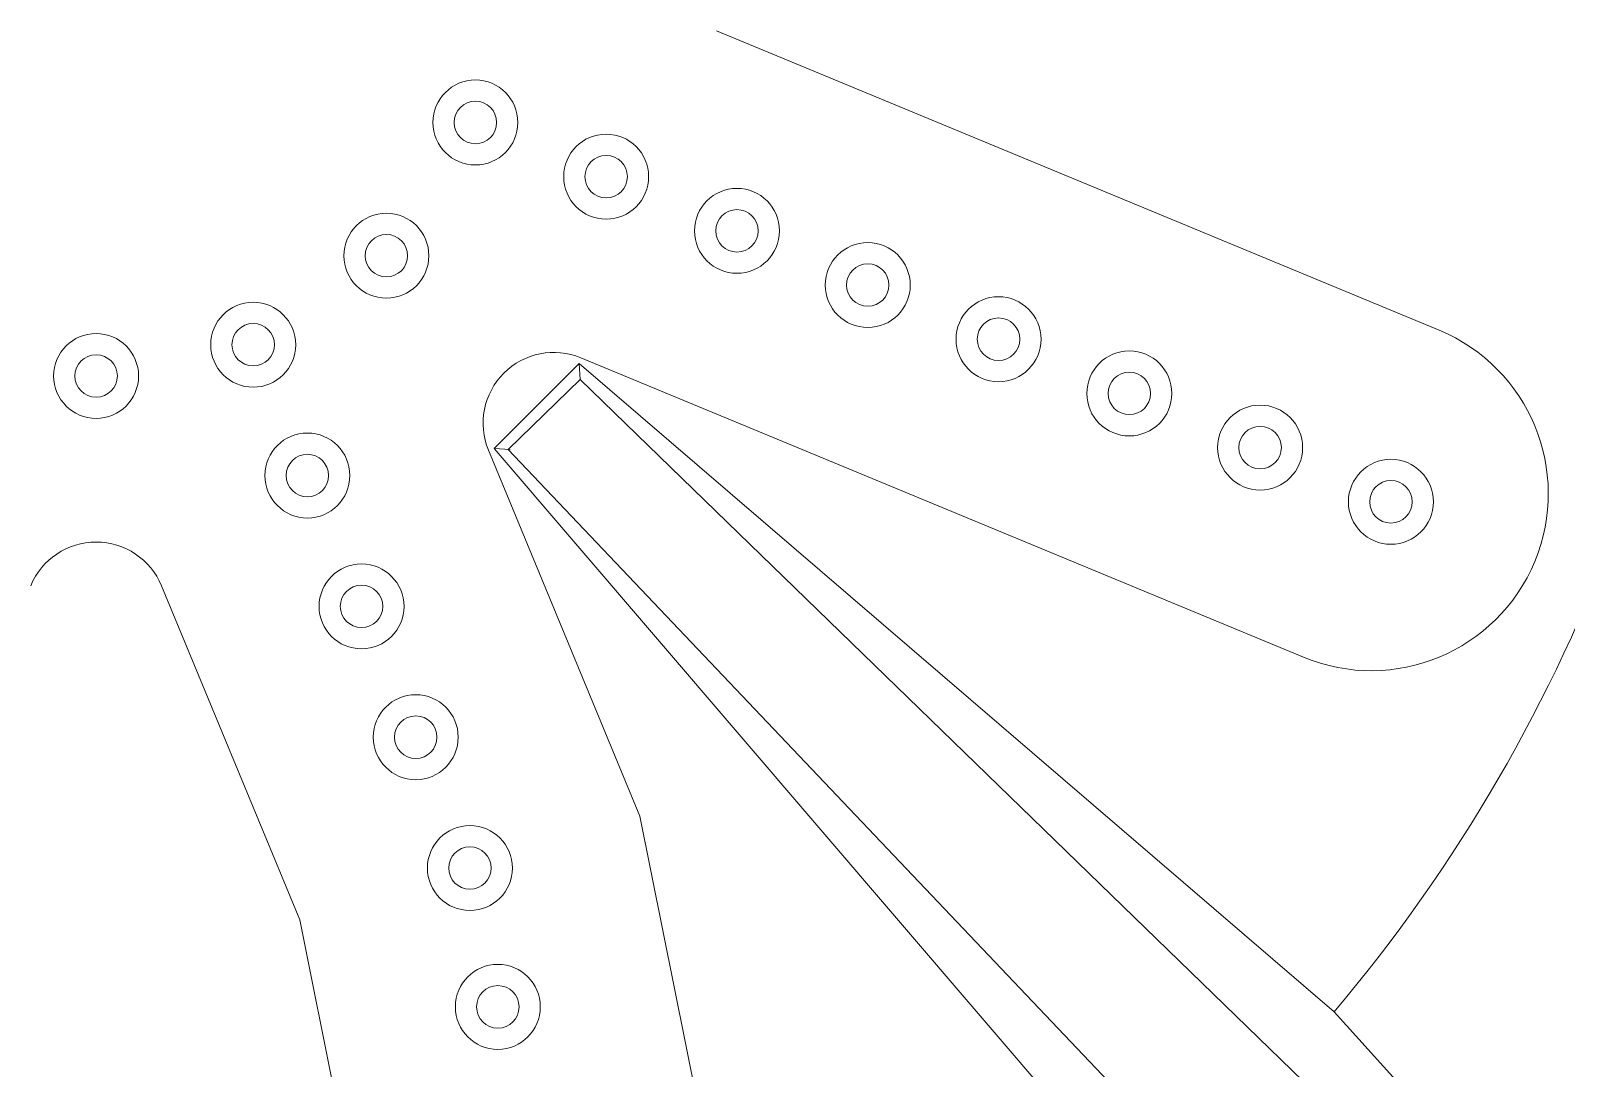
# Model space of a CAD drawing. Extents: x 306 to 2240, y 18 to 779.
# Drawn here: x 689.0286 to 689.1371, y 391.3269 to 391.4001 of the extents above; entities that cross this region are included whole.
import ezdxf

# ---------------------------------------------------------------- set-up
doc = ezdxf.new("R2010")
doc.units = 0
doc.header["$MEASUREMENT"] = 0
doc.layers.add('EQUIPAMIENTO SUPER', color=1, linetype='Continuous')

msp = doc.modelspace()

# ---------------------------------------------------------------- linework, layer by layer
at = {"layer": 'EQUIPAMIENTO SUPER', "color": 253, "lineweight": 0}
for p, q in [((689.0770614294656, 391.4001333065133, -6.438942029e-07), (689.1281069401834, 391.3789895636766, -6.438942029e-07)), ((689.0674432286384, 391.3755039618263, -6.438942029e-07), (689.0673714240531, 391.3766390742757, -6.438942029e-07)), ((689.0674943436591, 391.3770363182006, -6.438942029e-07), (689.1185398543735, 391.3558925753638, -6.438942029e-07)), ((689.0716643679175, 391.3446645641073, -6.438942029e-07), (689.0609615288325, 391.3705035033763, -6.438942029e-07)), ((689.0624934811699, 391.3705542143579, -6.438942029e-07), (689.0613587727589, 391.3706264229804, -6.438942029e-07)), ((689.047636231468, 391.3373454687577, -6.438942029e-07), (689.0378645405203, 391.3609364175672, -6.438942029e-07)), ((689.0716643679175, 391.3446645641073, -6.438942029e-07), (689.0776251042647, 391.3150546447259, -6.438942029e-07)), ((689.047636231468, 391.3373454687577, -6.438942029e-07), (689.0531167751745, 391.3101209032254, -6.438942029e-07))]:
    msp.add_line(p, q, dxfattribs=at)
at = {"layer": 'EQUIPAMIENTO SUPER', "color": 253, "lineweight": 0, "elevation": -6.438508219e-07}
for points in [[(689.0613587727589, 391.3706264229799), (689.0673714240531, 391.3766390742757), (689.1206984346848, 391.3308462344018), (689.1446549854213, 391.3043144517698), (689.1944949408376, 391.2557244453878), (689.1944949408376, 391.2060025021576), (689.1754949408372, 391.2060025021576), (689.1754949408372, 391.2478552195066), (689.1336145263836, 391.2932807734671), (689.107101612643, 391.3172571192528), (689.0613587727589, 391.3706264229799)], [(689.1919949408388, 391.2085025021576), (689.1919949408388, 391.2546519970942), (689.0674432286384, 391.3755039618258), (689.0623485954953, 391.3705634343432), (689.177994940836, 391.2488530072208), (689.177994940836, 391.2085025021576), (689.1919949408388, 391.2085025021576), (689.1919949408388, 391.2085025021576)]]:
    msp.add_lwpolyline(points, dxfattribs=at)
at = {"layer": 'EQUIPAMIENTO SUPER', "color": 253, "lineweight": 0}
for centre, radius in [((689.0600376493007, 391.3936548846372, -6.438942029e-07), 0.003), ((689.0600376493007, 391.3936548846372, -6.438942029e-07), 0.003), ((689.0600376493007, 391.3936548846372, -6.438942029e-07), 0.003), ((689.0600376493007, 391.3936548846372, -6.438942029e-07), 0.003), ((689.0600376493007, 391.3936548846372, -6.438942029e-07), 0.003), ((689.0600376493007, 391.3936548846372, -6.438942029e-07), 0.003), ((689.0600376493007, 391.3936548846372, -6.438942029e-07), 0.003), ((689.0600376493007, 391.3936548846372, -6.438942029e-07), 0.003), ((689.0600376493007, 391.3936548846372, -6.438942029e-07), 0.003), ((689.0600376493007, 391.3936548846372, -6.438942029e-07), 0.003), ((689.0600376493007, 391.3936548846372, -6.438942029e-07), 0.003), ((689.0600376493007, 391.3936548846372, -6.438942029e-07), 0.003), ((689.0600376493007, 391.3936548846372, -6.438942029e-07), 0.003), ((689.0600376493007, 391.3936548846372, -6.438942029e-07), 0.003), ((689.0600376493007, 391.3936548846372, -6.438942029e-07), 0.003), ((689.0600376493007, 391.3936548846372, -6.438942029e-07), 0.003), ((689.0600376493007, 391.3936548846372, -6.438942029e-07), 0.0015), ((689.0600376493007, 391.3936548846372, -6.438942029e-07), 0.0015), ((689.0600376493007, 391.3936548846372, -6.438942029e-07), 0.0015), ((689.0600376493007, 391.3936548846372, -6.438942029e-07), 0.0015), ((689.0600376493007, 391.3936548846372, -6.438942029e-07), 0.0015), ((689.0600376493007, 391.3936548846372, -6.438942029e-07), 0.0015), ((689.0600376493007, 391.3936548846372, -6.438942029e-07), 0.0015), ((689.0600376493007, 391.3936548846372, -6.438942029e-07), 0.0015), ((689.0600376493007, 391.3936548846372, -6.438942029e-07), 0.0015), ((689.0600376493007, 391.3936548846372, -6.438942029e-07), 0.0015), ((689.0600376493007, 391.3936548846372, -6.438942029e-07), 0.0015), ((689.0600376493007, 391.3936548846372, -6.438942029e-07), 0.0015), ((689.0600376493007, 391.3936548846372, -6.438942029e-07), 0.0015), ((689.0600376493007, 391.3936548846372, -6.438942029e-07), 0.0015), ((689.0600376493007, 391.3936548846372, -6.438942029e-07), 0.0015), ((689.0600376493007, 391.3936548846372, -6.438942029e-07), 0.0015), ((689.0692764446271, 391.389828050314, -6.438942029e-07), 0.003), ((689.0692764446271, 391.389828050314, -6.438942029e-07), 0.003), ((689.0692764446271, 391.389828050314, -6.438942029e-07), 0.003), ((689.0692764446271, 391.389828050314, -6.438942029e-07), 0.003), ((689.0692764446271, 391.389828050314, -6.438942029e-07), 0.003), ((689.0692764446271, 391.389828050314, -6.438942029e-07), 0.003), ((689.0692764446271, 391.389828050314, -6.438942029e-07), 0.003), ((689.0692764446271, 391.389828050314, -6.438942029e-07), 0.003), ((689.0692764446271, 391.389828050314, -6.438942029e-07), 0.003), ((689.0692764446271, 391.389828050314, -6.438942029e-07), 0.003), ((689.0692764446271, 391.389828050314, -6.438942029e-07), 0.003), ((689.0692764446271, 391.389828050314, -6.438942029e-07), 0.003), ((689.0692764446271, 391.389828050314, -6.438942029e-07), 0.003), ((689.0692764446271, 391.389828050314, -6.438942029e-07), 0.003), ((689.0692764446271, 391.389828050314, -6.438942029e-07), 0.003), ((689.0692764446271, 391.389828050314, -6.438942029e-07), 0.003), ((689.0692764446271, 391.389828050314, -6.438942029e-07), 0.0015), ((689.0692764446271, 391.389828050314, -6.438942029e-07), 0.0015), ((689.0692764446271, 391.389828050314, -6.438942029e-07), 0.0015), ((689.0692764446271, 391.389828050314, -6.438942029e-07), 0.0015), ((689.0692764446271, 391.389828050314, -6.438942029e-07), 0.0015), ((689.0692764446271, 391.389828050314, -6.438942029e-07), 0.0015), ((689.0692764446271, 391.389828050314, -6.438942029e-07), 0.0015), ((689.0692764446271, 391.389828050314, -6.438942029e-07), 0.0015), ((689.0692764446271, 391.389828050314, -6.438942029e-07), 0.0015), ((689.0692764446271, 391.389828050314, -6.438942029e-07), 0.0015), ((689.0692764446271, 391.389828050314, -6.438942029e-07), 0.0015), ((689.0692764446271, 391.389828050314, -6.438942029e-07), 0.0015), ((689.0692764446271, 391.389828050314, -6.438942029e-07), 0.0015), ((689.0692764446271, 391.389828050314, -6.438942029e-07), 0.0015), ((689.0692764446271, 391.389828050314, -6.438942029e-07), 0.0015), ((689.0692764446271, 391.389828050314, -6.438942029e-07), 0.0015), ((689.0785152399533, 391.3860012159902, -6.438942029e-07), 0.003), ((689.0785152399533, 391.3860012159902, -6.438942029e-07), 0.003), ((689.0785152399533, 391.3860012159902, -6.438942029e-07), 0.003), ((689.0785152399533, 391.3860012159902, -6.438942029e-07), 0.003), ((689.0785152399533, 391.3860012159902, -6.438942029e-07), 0.003), ((689.0785152399533, 391.3860012159902, -6.438942029e-07), 0.003), ((689.0785152399533, 391.3860012159902, -6.438942029e-07), 0.003), ((689.0785152399533, 391.3860012159902, -6.438942029e-07), 0.003), ((689.0785152399533, 391.3860012159902, -6.438942029e-07), 0.003), ((689.0785152399533, 391.3860012159902, -6.438942029e-07), 0.003), ((689.0785152399533, 391.3860012159902, -6.438942029e-07), 0.003), ((689.0785152399533, 391.3860012159902, -6.438942029e-07), 0.003), ((689.0785152399533, 391.3860012159902, -6.438942029e-07), 0.003), ((689.0785152399533, 391.3860012159902, -6.438942029e-07), 0.003), ((689.0785152399533, 391.3860012159902, -6.438942029e-07), 0.003), ((689.0785152399533, 391.3860012159902, -6.438942029e-07), 0.003), ((689.0537512395152, 391.3842466075216, -6.438942029e-07), 0.003), ((689.0537512395152, 391.3842466075216, -6.438942029e-07), 0.003), ((689.0537512395152, 391.3842466075216, -6.438942029e-07), 0.003), ((689.0537512395152, 391.3842466075216, -6.438942029e-07), 0.003), ((689.0537512395152, 391.3842466075216, -6.438942029e-07), 0.003), ((689.0537512395152, 391.3842466075216, -6.438942029e-07), 0.003), ((689.0537512395152, 391.3842466075216, -6.438942029e-07), 0.003), ((689.0537512395152, 391.3842466075216, -6.438942029e-07), 0.003), ((689.0537512395152, 391.3842466075216, -6.438942029e-07), 0.003), ((689.0537512395152, 391.3842466075216, -6.438942029e-07), 0.003), ((689.0537512395152, 391.3842466075216, -6.438942029e-07), 0.003), ((689.0537512395152, 391.3842466075216, -6.438942029e-07), 0.003), ((689.0537512395152, 391.3842466075216, -6.438942029e-07), 0.003), ((689.0537512395152, 391.3842466075216, -6.438942029e-07), 0.003), ((689.0537512395152, 391.3842466075216, -6.438942029e-07), 0.003), ((689.0537512395152, 391.3842466075216, -6.438942029e-07), 0.003), ((689.0785152399533, 391.3860012159902, -6.438942029e-07), 0.0015), ((689.0785152399533, 391.3860012159902, -6.438942029e-07), 0.0015), ((689.0785152399533, 391.3860012159902, -6.438942029e-07), 0.0015), ((689.0785152399533, 391.3860012159902, -6.438942029e-07), 0.0015), ((689.0785152399533, 391.3860012159902, -6.438942029e-07), 0.0015), ((689.0785152399533, 391.3860012159902, -6.438942029e-07), 0.0015), ((689.0785152399533, 391.3860012159902, -6.438942029e-07), 0.0015), ((689.0785152399533, 391.3860012159902, -6.438942029e-07), 0.0015), ((689.0785152399533, 391.3860012159902, -6.438942029e-07), 0.0015), ((689.0785152399533, 391.3860012159902, -6.438942029e-07), 0.0015), ((689.0785152399533, 391.3860012159902, -6.438942029e-07), 0.0015), ((689.0785152399533, 391.3860012159902, -6.438942029e-07), 0.0015), ((689.0785152399533, 391.3860012159902, -6.438942029e-07), 0.0015), ((689.0785152399533, 391.3860012159902, -6.438942029e-07), 0.0015), ((689.0785152399533, 391.3860012159902, -6.438942029e-07), 0.0015), ((689.0785152399533, 391.3860012159902, -6.438942029e-07), 0.0015), ((689.0537512395152, 391.3842466075216, -6.438942029e-07), 0.0015), ((689.0537512395152, 391.3842466075216, -6.438942029e-07), 0.0015), ((689.0537512395152, 391.3842466075216, -6.438942029e-07), 0.0015), ((689.0537512395152, 391.3842466075216, -6.438942029e-07), 0.0015), ((689.0537512395152, 391.3842466075216, -6.438942029e-07), 0.0015), ((689.0537512395152, 391.3842466075216, -6.438942029e-07), 0.0015), ((689.0537512395152, 391.3842466075216, -6.438942029e-07), 0.0015), ((689.0537512395152, 391.3842466075216, -6.438942029e-07), 0.0015), ((689.0537512395152, 391.3842466075216, -6.438942029e-07), 0.0015), ((689.0537512395152, 391.3842466075216, -6.438942029e-07), 0.0015), ((689.0537512395152, 391.3842466075216, -6.438942029e-07), 0.0015), ((689.0537512395152, 391.3842466075216, -6.438942029e-07), 0.0015), ((689.0537512395152, 391.3842466075216, -6.438942029e-07), 0.0015), ((689.0537512395152, 391.3842466075216, -6.438942029e-07), 0.0015), ((689.0537512395152, 391.3842466075216, -6.438942029e-07), 0.0015), ((689.0537512395152, 391.3842466075216, -6.438942029e-07), 0.0015), ((689.0877540352761, 391.3821743816665, -6.438942029e-07), 0.003), ((689.0877540352761, 391.3821743816665, -6.438942029e-07), 0.003), ((689.0877540352761, 391.3821743816665, -6.438942029e-07), 0.003), ((689.0877540352761, 391.3821743816665, -6.438942029e-07), 0.003), ((689.0877540352761, 391.3821743816665, -6.438942029e-07), 0.003), ((689.0877540352761, 391.3821743816665, -6.438942029e-07), 0.003), ((689.0877540352761, 391.3821743816665, -6.438942029e-07), 0.003), ((689.0877540352761, 391.3821743816665, -6.438942029e-07), 0.003), ((689.0877540352761, 391.3821743816665, -6.438942029e-07), 0.003), ((689.0877540352761, 391.3821743816665, -6.438942029e-07), 0.003), ((689.0877540352761, 391.3821743816665, -6.438942029e-07), 0.003), ((689.0877540352761, 391.3821743816665, -6.438942029e-07), 0.003), ((689.0877540352761, 391.3821743816665, -6.438942029e-07), 0.003), ((689.0877540352761, 391.3821743816665, -6.438942029e-07), 0.003), ((689.0877540352761, 391.3821743816665, -6.438942029e-07), 0.003), ((689.0877540352761, 391.3821743816665, -6.438942029e-07), 0.003), ((689.0877540352761, 391.3821743816665, -6.438942029e-07), 0.0015), ((689.0877540352761, 391.3821743816665, -6.438942029e-07), 0.0015), ((689.0877540352761, 391.3821743816665, -6.438942029e-07), 0.0015), ((689.0877540352761, 391.3821743816665, -6.438942029e-07), 0.0015), ((689.0877540352761, 391.3821743816665, -6.438942029e-07), 0.0015), ((689.0877540352761, 391.3821743816665, -6.438942029e-07), 0.0015), ((689.0877540352761, 391.3821743816665, -6.438942029e-07), 0.0015), ((689.0877540352761, 391.3821743816665, -6.438942029e-07), 0.0015), ((689.0877540352761, 391.3821743816665, -6.438942029e-07), 0.0015), ((689.0877540352761, 391.3821743816665, -6.438942029e-07), 0.0015), ((689.0877540352761, 391.3821743816665, -6.438942029e-07), 0.0015), ((689.0877540352761, 391.3821743816665, -6.438942029e-07), 0.0015), ((689.0877540352761, 391.3821743816665, -6.438942029e-07), 0.0015), ((689.0877540352761, 391.3821743816665, -6.438942029e-07), 0.0015), ((689.0877540352761, 391.3821743816665, -6.438942029e-07), 0.0015), ((689.0877540352761, 391.3821743816665, -6.438942029e-07), 0.0015), ((689.0443429623978, 391.3779601977329, -6.438942029e-07), 0.003), ((689.0443429623978, 391.3779601977329, -6.438942029e-07), 0.003), ((689.0443429623978, 391.3779601977329, -6.438942029e-07), 0.003), ((689.0443429623978, 391.3779601977329, -6.438942029e-07), 0.003), ((689.0443429623978, 391.3779601977329, -6.438942029e-07), 0.003), ((689.0443429623978, 391.3779601977329, -6.438942029e-07), 0.003), ((689.0443429623978, 391.3779601977329, -6.438942029e-07), 0.003), ((689.0443429623978, 391.3779601977329, -6.438942029e-07), 0.003), ((689.0443429623978, 391.3779601977329, -6.438942029e-07), 0.003), ((689.0443429623978, 391.3779601977329, -6.438942029e-07), 0.003), ((689.0443429623978, 391.3779601977329, -6.438942029e-07), 0.003), ((689.0443429623978, 391.3779601977329, -6.438942029e-07), 0.003), ((689.0443429623978, 391.3779601977329, -6.438942029e-07), 0.003), ((689.0443429623978, 391.3779601977329, -6.438942029e-07), 0.003), ((689.0443429623978, 391.3779601977329, -6.438942029e-07), 0.003), ((689.0443429623978, 391.3779601977329, -6.438942029e-07), 0.003), ((689.0969928306025, 391.3783475473426, -6.438942029e-07), 0.003), ((689.0969928306025, 391.3783475473426, -6.438942029e-07), 0.003), ((689.0969928306025, 391.3783475473426, -6.438942029e-07), 0.003), ((689.0969928306025, 391.3783475473426, -6.438942029e-07), 0.003), ((689.0969928306025, 391.3783475473426, -6.438942029e-07), 0.003), ((689.0969928306025, 391.3783475473426, -6.438942029e-07), 0.003), ((689.0969928306025, 391.3783475473426, -6.438942029e-07), 0.003), ((689.0969928306025, 391.3783475473426, -6.438942029e-07), 0.003), ((689.0969928306025, 391.3783475473426, -6.438942029e-07), 0.003), ((689.0969928306025, 391.3783475473426, -6.438942029e-07), 0.003), ((689.0969928306025, 391.3783475473426, -6.438942029e-07), 0.003), ((689.0969928306025, 391.3783475473426, -6.438942029e-07), 0.003), ((689.0969928306025, 391.3783475473426, -6.438942029e-07), 0.003), ((689.0969928306025, 391.3783475473426, -6.438942029e-07), 0.003), ((689.0969928306025, 391.3783475473426, -6.438942029e-07), 0.003), ((689.0969928306025, 391.3783475473426, -6.438942029e-07), 0.003), ((689.0969928306025, 391.3783475473426, -6.438942029e-07), 0.0015), ((689.0969928306025, 391.3783475473426, -6.438942029e-07), 0.0015), ((689.0969928306025, 391.3783475473426, -6.438942029e-07), 0.0015), ((689.0969928306025, 391.3783475473426, -6.438942029e-07), 0.0015), ((689.0969928306025, 391.3783475473426, -6.438942029e-07), 0.0015), ((689.0969928306025, 391.3783475473426, -6.438942029e-07), 0.0015), ((689.0969928306025, 391.3783475473426, -6.438942029e-07), 0.0015), ((689.0969928306025, 391.3783475473426, -6.438942029e-07), 0.0015), ((689.0969928306025, 391.3783475473426, -6.438942029e-07), 0.0015), ((689.0969928306025, 391.3783475473426, -6.438942029e-07), 0.0015), ((689.0969928306025, 391.3783475473426, -6.438942029e-07), 0.0015), ((689.0969928306025, 391.3783475473426, -6.438942029e-07), 0.0015), ((689.0969928306025, 391.3783475473426, -6.438942029e-07), 0.0015), ((689.0969928306025, 391.3783475473426, -6.438942029e-07), 0.0015), ((689.0969928306025, 391.3783475473426, -6.438942029e-07), 0.0015), ((689.0969928306025, 391.3783475473426, -6.438942029e-07), 0.0015), ((689.0332451428606, 391.3757527041759, -6.438942029e-07), 0.003), ((689.0332451428606, 391.3757527041759, -6.438942029e-07), 0.003), ((689.0332451428606, 391.3757527041759, -6.438942029e-07), 0.003), ((689.0332451428606, 391.3757527041759, -6.438942029e-07), 0.003), ((689.0332451428606, 391.3757527041759, -6.438942029e-07), 0.003), ((689.0332451428606, 391.3757527041759, -6.438942029e-07), 0.003), ((689.0332451428606, 391.3757527041759, -6.438942029e-07), 0.003), ((689.0332451428606, 391.3757527041759, -6.438942029e-07), 0.003), ((689.0332451428606, 391.3757527041759, -6.438942029e-07), 0.003), ((689.0332451428606, 391.3757527041759, -6.438942029e-07), 0.003), ((689.0332451428606, 391.3757527041759, -6.438942029e-07), 0.003), ((689.0332451428606, 391.3757527041759, -6.438942029e-07), 0.003), ((689.0332451428606, 391.3757527041759, -6.438942029e-07), 0.003), ((689.0332451428606, 391.3757527041759, -6.438942029e-07), 0.003), ((689.0332451428606, 391.3757527041759, -6.438942029e-07), 0.003), ((689.0332451428606, 391.3757527041759, -6.438942029e-07), 0.003), ((689.0443429623978, 391.3779601977329, -6.438942029e-07), 0.0015), ((689.0443429623978, 391.3779601977329, -6.438942029e-07), 0.0015), ((689.0443429623978, 391.3779601977329, -6.438942029e-07), 0.0015), ((689.0443429623978, 391.3779601977329, -6.438942029e-07), 0.0015), ((689.0443429623978, 391.3779601977329, -6.438942029e-07), 0.0015), ((689.0443429623978, 391.3779601977329, -6.438942029e-07), 0.0015), ((689.0443429623978, 391.3779601977329, -6.438942029e-07), 0.0015), ((689.0443429623978, 391.3779601977329, -6.438942029e-07), 0.0015), ((689.0443429623978, 391.3779601977329, -6.438942029e-07), 0.0015), ((689.0443429623978, 391.3779601977329, -6.438942029e-07), 0.0015), ((689.0443429623978, 391.3779601977329, -6.438942029e-07), 0.0015), ((689.0443429623978, 391.3779601977329, -6.438942029e-07), 0.0015), ((689.0443429623978, 391.3779601977329, -6.438942029e-07), 0.0015), ((689.0443429623978, 391.3779601977329, -6.438942029e-07), 0.0015), ((689.0443429623978, 391.3779601977329, -6.438942029e-07), 0.0015), ((689.0443429623978, 391.3779601977329, -6.438942029e-07), 0.0015), ((689.1062316259255, 391.3745207130191, -6.438942029e-07), 0.003), ((689.1062316259255, 391.3745207130191, -6.438942029e-07), 0.003), ((689.1062316259255, 391.3745207130191, -6.438942029e-07), 0.003), ((689.1062316259255, 391.3745207130191, -6.438942029e-07), 0.003), ((689.1062316259255, 391.3745207130191, -6.438942029e-07), 0.003), ((689.1062316259255, 391.3745207130191, -6.438942029e-07), 0.003), ((689.1062316259255, 391.3745207130191, -6.438942029e-07), 0.003), ((689.1062316259255, 391.3745207130191, -6.438942029e-07), 0.003), ((689.1062316259255, 391.3745207130191, -6.438942029e-07), 0.003), ((689.1062316259255, 391.3745207130191, -6.438942029e-07), 0.003), ((689.1062316259255, 391.3745207130191, -6.438942029e-07), 0.003), ((689.1062316259255, 391.3745207130191, -6.438942029e-07), 0.003), ((689.1062316259255, 391.3745207130191, -6.438942029e-07), 0.003), ((689.1062316259255, 391.3745207130191, -6.438942029e-07), 0.003), ((689.1062316259255, 391.3745207130191, -6.438942029e-07), 0.003), ((689.1062316259255, 391.3745207130191, -6.438942029e-07), 0.003), ((689.0332451428606, 391.3757527041759, -6.438942029e-07), 0.0015), ((689.0332451428606, 391.3757527041759, -6.438942029e-07), 0.0015), ((689.0332451428606, 391.3757527041759, -6.438942029e-07), 0.0015), ((689.0332451428606, 391.3757527041759, -6.438942029e-07), 0.0015), ((689.0332451428606, 391.3757527041759, -6.438942029e-07), 0.0015), ((689.0332451428606, 391.3757527041759, -6.438942029e-07), 0.0015), ((689.0332451428606, 391.3757527041759, -6.438942029e-07), 0.0015), ((689.0332451428606, 391.3757527041759, -6.438942029e-07), 0.0015), ((689.0332451428606, 391.3757527041759, -6.438942029e-07), 0.0015), ((689.0332451428606, 391.3757527041759, -6.438942029e-07), 0.0015), ((689.0332451428606, 391.3757527041759, -6.438942029e-07), 0.0015), ((689.0332451428606, 391.3757527041759, -6.438942029e-07), 0.0015), ((689.0332451428606, 391.3757527041759, -6.438942029e-07), 0.0015), ((689.0332451428606, 391.3757527041759, -6.438942029e-07), 0.0015), ((689.0332451428606, 391.3757527041759, -6.438942029e-07), 0.0015), ((689.0332451428606, 391.3757527041759, -6.438942029e-07), 0.0015), ((689.1062316259255, 391.3745207130191, -6.438942029e-07), 0.0015), ((689.1062316259255, 391.3745207130191, -6.438942029e-07), 0.0015), ((689.1062316259255, 391.3745207130191, -6.438942029e-07), 0.0015), ((689.1062316259255, 391.3745207130191, -6.438942029e-07), 0.0015), ((689.1062316259255, 391.3745207130191, -6.438942029e-07), 0.0015), ((689.1062316259255, 391.3745207130191, -6.438942029e-07), 0.0015), ((689.1062316259255, 391.3745207130191, -6.438942029e-07), 0.0015), ((689.1062316259255, 391.3745207130191, -6.438942029e-07), 0.0015), ((689.1062316259255, 391.3745207130191, -6.438942029e-07), 0.0015), ((689.1062316259255, 391.3745207130191, -6.438942029e-07), 0.0015), ((689.1062316259255, 391.3745207130191, -6.438942029e-07), 0.0015), ((689.1062316259255, 391.3745207130191, -6.438942029e-07), 0.0015), ((689.1062316259255, 391.3745207130191, -6.438942029e-07), 0.0015), ((689.1062316259255, 391.3745207130191, -6.438942029e-07), 0.0015), ((689.1062316259255, 391.3745207130191, -6.438942029e-07), 0.0015), ((689.1062316259255, 391.3745207130191, -6.438942029e-07), 0.0015), ((689.1154704212516, 391.3706938786954, -6.438942029e-07), 0.003), ((689.1154704212516, 391.3706938786954, -6.438942029e-07), 0.003), ((689.1154704212516, 391.3706938786954, -6.438942029e-07), 0.003), ((689.1154704212516, 391.3706938786954, -6.438942029e-07), 0.003), ((689.1154704212516, 391.3706938786954, -6.438942029e-07), 0.003), ((689.1154704212516, 391.3706938786954, -6.438942029e-07), 0.003), ((689.1154704212516, 391.3706938786954, -6.438942029e-07), 0.003), ((689.1154704212516, 391.3706938786954, -6.438942029e-07), 0.003), ((689.1154704212516, 391.3706938786954, -6.438942029e-07), 0.003), ((689.1154704212516, 391.3706938786954, -6.438942029e-07), 0.003), ((689.1154704212516, 391.3706938786954, -6.438942029e-07), 0.003), ((689.1154704212516, 391.3706938786954, -6.438942029e-07), 0.003), ((689.1154704212516, 391.3706938786954, -6.438942029e-07), 0.003), ((689.1154704212516, 391.3706938786954, -6.438942029e-07), 0.003), ((689.1154704212516, 391.3706938786954, -6.438942029e-07), 0.003), ((689.1154704212516, 391.3706938786954, -6.438942029e-07), 0.003), ((689.1154704212516, 391.3706938786954, -6.438942029e-07), 0.0015), ((689.1154704212516, 391.3706938786954, -6.438942029e-07), 0.0015), ((689.1154704212516, 391.3706938786954, -6.438942029e-07), 0.0015), ((689.1154704212516, 391.3706938786954, -6.438942029e-07), 0.0015), ((689.1154704212516, 391.3706938786954, -6.438942029e-07), 0.0015), ((689.1154704212516, 391.3706938786954, -6.438942029e-07), 0.0015), ((689.1154704212516, 391.3706938786954, -6.438942029e-07), 0.0015), ((689.1154704212516, 391.3706938786954, -6.438942029e-07), 0.0015), ((689.1154704212516, 391.3706938786954, -6.438942029e-07), 0.0015), ((689.1154704212516, 391.3706938786954, -6.438942029e-07), 0.0015), ((689.1154704212516, 391.3706938786954, -6.438942029e-07), 0.0015), ((689.1154704212516, 391.3706938786954, -6.438942029e-07), 0.0015), ((689.1154704212516, 391.3706938786954, -6.438942029e-07), 0.0015), ((689.1154704212516, 391.3706938786954, -6.438942029e-07), 0.0015), ((689.1154704212516, 391.3706938786954, -6.438942029e-07), 0.0015), ((689.1154704212516, 391.3706938786954, -6.438942029e-07), 0.0015), ((689.0481697967211, 391.368721402408, -6.438942029e-07), 0.003), ((689.0481697967211, 391.368721402408, -6.438942029e-07), 0.003), ((689.0481697967211, 391.368721402408, -6.438942029e-07), 0.003), ((689.0481697967211, 391.368721402408, -6.438942029e-07), 0.003), ((689.0481697967211, 391.368721402408, -6.438942029e-07), 0.003), ((689.0481697967211, 391.368721402408, -6.438942029e-07), 0.003), ((689.0481697967211, 391.368721402408, -6.438942029e-07), 0.003), ((689.0481697967211, 391.368721402408, -6.438942029e-07), 0.003), ((689.0481697967211, 391.368721402408, -6.438942029e-07), 0.003), ((689.0481697967211, 391.368721402408, -6.438942029e-07), 0.003), ((689.0481697967211, 391.368721402408, -6.438942029e-07), 0.003), ((689.0481697967211, 391.368721402408, -6.438942029e-07), 0.003), ((689.0481697967211, 391.368721402408, -6.438942029e-07), 0.003), ((689.0481697967211, 391.368721402408, -6.438942029e-07), 0.003), ((689.0481697967211, 391.368721402408, -6.438942029e-07), 0.003), ((689.0481697967211, 391.368721402408, -6.438942029e-07), 0.003), ((689.0481697967211, 391.368721402408, -6.438942029e-07), 0.0015), ((689.0481697967211, 391.368721402408, -6.438942029e-07), 0.0015), ((689.0481697967211, 391.368721402408, -6.438942029e-07), 0.0015), ((689.0481697967211, 391.368721402408, -6.438942029e-07), 0.0015), ((689.0481697967211, 391.368721402408, -6.438942029e-07), 0.0015), ((689.0481697967211, 391.368721402408, -6.438942029e-07), 0.0015), ((689.0481697967211, 391.368721402408, -6.438942029e-07), 0.0015), ((689.0481697967211, 391.368721402408, -6.438942029e-07), 0.0015), ((689.0481697967211, 391.368721402408, -6.438942029e-07), 0.0015), ((689.0481697967211, 391.368721402408, -6.438942029e-07), 0.0015), ((689.0481697967211, 391.368721402408, -6.438942029e-07), 0.0015), ((689.0481697967211, 391.368721402408, -6.438942029e-07), 0.0015), ((689.0481697967211, 391.368721402408, -6.438942029e-07), 0.0015), ((689.0481697967211, 391.368721402408, -6.438942029e-07), 0.0015), ((689.0481697967211, 391.368721402408, -6.438942029e-07), 0.0015), ((689.0481697967211, 391.368721402408, -6.438942029e-07), 0.0015), ((689.124709216578, 391.3668670443714, -6.438942029e-07), 0.003), ((689.124709216578, 391.3668670443714, -6.438942029e-07), 0.003), ((689.124709216578, 391.3668670443714, -6.438942029e-07), 0.003), ((689.124709216578, 391.3668670443714, -6.438942029e-07), 0.003), ((689.124709216578, 391.3668670443714, -6.438942029e-07), 0.003), ((689.124709216578, 391.3668670443714, -6.438942029e-07), 0.003), ((689.124709216578, 391.3668670443714, -6.438942029e-07), 0.003), ((689.124709216578, 391.3668670443714, -6.438942029e-07), 0.003), ((689.124709216578, 391.3668670443714, -6.438942029e-07), 0.003), ((689.124709216578, 391.3668670443714, -6.438942029e-07), 0.003), ((689.124709216578, 391.3668670443714, -6.438942029e-07), 0.003), ((689.124709216578, 391.3668670443714, -6.438942029e-07), 0.003), ((689.124709216578, 391.3668670443714, -6.438942029e-07), 0.003), ((689.124709216578, 391.3668670443714, -6.438942029e-07), 0.003), ((689.124709216578, 391.3668670443714, -6.438942029e-07), 0.003), ((689.124709216578, 391.3668670443714, -6.438942029e-07), 0.003), ((689.124709216578, 391.3668670443714, -6.438942029e-07), 0.0015), ((689.124709216578, 391.3668670443714, -6.438942029e-07), 0.0015), ((689.124709216578, 391.3668670443714, -6.438942029e-07), 0.0015), ((689.124709216578, 391.3668670443714, -6.438942029e-07), 0.0015), ((689.124709216578, 391.3668670443714, -6.438942029e-07), 0.0015), ((689.124709216578, 391.3668670443714, -6.438942029e-07), 0.0015), ((689.124709216578, 391.3668670443714, -6.438942029e-07), 0.0015), ((689.124709216578, 391.3668670443714, -6.438942029e-07), 0.0015), ((689.124709216578, 391.3668670443714, -6.438942029e-07), 0.0015), ((689.124709216578, 391.3668670443714, -6.438942029e-07), 0.0015), ((689.124709216578, 391.3668670443714, -6.438942029e-07), 0.0015), ((689.124709216578, 391.3668670443714, -6.438942029e-07), 0.0015), ((689.124709216578, 391.3668670443714, -6.438942029e-07), 0.0015), ((689.124709216578, 391.3668670443714, -6.438942029e-07), 0.0015), ((689.124709216578, 391.3668670443714, -6.438942029e-07), 0.0015), ((689.124709216578, 391.3668670443714, -6.438942029e-07), 0.0015), ((689.0519966310443, 391.359482607083, -6.438942029e-07), 0.003), ((689.0519966310443, 391.359482607083, -6.438942029e-07), 0.003), ((689.0519966310443, 391.359482607083, -6.438942029e-07), 0.003), ((689.0519966310443, 391.359482607083, -6.438942029e-07), 0.003), ((689.0519966310443, 391.359482607083, -6.438942029e-07), 0.003), ((689.0519966310443, 391.359482607083, -6.438942029e-07), 0.003), ((689.0519966310443, 391.359482607083, -6.438942029e-07), 0.003), ((689.0519966310443, 391.359482607083, -6.438942029e-07), 0.003), ((689.0519966310443, 391.359482607083, -6.438942029e-07), 0.003), ((689.0519966310443, 391.359482607083, -6.438942029e-07), 0.003), ((689.0519966310443, 391.359482607083, -6.438942029e-07), 0.003), ((689.0519966310443, 391.359482607083, -6.438942029e-07), 0.003), ((689.0519966310443, 391.359482607083, -6.438942029e-07), 0.003), ((689.0519966310443, 391.359482607083, -6.438942029e-07), 0.003), ((689.0519966310443, 391.359482607083, -6.438942029e-07), 0.003), ((689.0519966310443, 391.359482607083, -6.438942029e-07), 0.003), ((689.0519966310443, 391.359482607083, -6.438942029e-07), 0.0015), ((689.0519966310443, 391.359482607083, -6.438942029e-07), 0.0015), ((689.0519966310443, 391.359482607083, -6.438942029e-07), 0.0015), ((689.0519966310443, 391.359482607083, -6.438942029e-07), 0.0015), ((689.0519966310443, 391.359482607083, -6.438942029e-07), 0.0015), ((689.0519966310443, 391.359482607083, -6.438942029e-07), 0.0015), ((689.0519966310443, 391.359482607083, -6.438942029e-07), 0.0015), ((689.0519966310443, 391.359482607083, -6.438942029e-07), 0.0015), ((689.0519966310443, 391.359482607083, -6.438942029e-07), 0.0015), ((689.0519966310443, 391.359482607083, -6.438942029e-07), 0.0015), ((689.0519966310443, 391.359482607083, -6.438942029e-07), 0.0015), ((689.0519966310443, 391.359482607083, -6.438942029e-07), 0.0015), ((689.0519966310443, 391.359482607083, -6.438942029e-07), 0.0015), ((689.0519966310443, 391.359482607083, -6.438942029e-07), 0.0015), ((689.0519966310443, 391.359482607083, -6.438942029e-07), 0.0015), ((689.0519966310443, 391.359482607083, -6.438942029e-07), 0.0015), ((689.0558234653674, 391.3502438117577, -6.438942029e-07), 0.003), ((689.0558234653674, 391.3502438117577, -6.438942029e-07), 0.003), ((689.0558234653674, 391.3502438117577, -6.438942029e-07), 0.003), ((689.0558234653674, 391.3502438117577, -6.438942029e-07), 0.003), ((689.0558234653674, 391.3502438117577, -6.438942029e-07), 0.003), ((689.0558234653674, 391.3502438117577, -6.438942029e-07), 0.003), ((689.0558234653674, 391.3502438117577, -6.438942029e-07), 0.003), ((689.0558234653674, 391.3502438117577, -6.438942029e-07), 0.003), ((689.0558234653674, 391.3502438117577, -6.438942029e-07), 0.003), ((689.0558234653674, 391.3502438117577, -6.438942029e-07), 0.003), ((689.0558234653674, 391.3502438117577, -6.438942029e-07), 0.003), ((689.0558234653674, 391.3502438117577, -6.438942029e-07), 0.003), ((689.0558234653674, 391.3502438117577, -6.438942029e-07), 0.003), ((689.0558234653674, 391.3502438117577, -6.438942029e-07), 0.003), ((689.0558234653674, 391.3502438117577, -6.438942029e-07), 0.003), ((689.0558234653674, 391.3502438117577, -6.438942029e-07), 0.003), ((689.0558234653674, 391.3502438117577, -6.438942029e-07), 0.0015), ((689.0558234653674, 391.3502438117577, -6.438942029e-07), 0.0015), ((689.0558234653674, 391.3502438117577, -6.438942029e-07), 0.0015), ((689.0558234653674, 391.3502438117577, -6.438942029e-07), 0.0015), ((689.0558234653674, 391.3502438117577, -6.438942029e-07), 0.0015), ((689.0558234653674, 391.3502438117577, -6.438942029e-07), 0.0015), ((689.0558234653674, 391.3502438117577, -6.438942029e-07), 0.0015), ((689.0558234653674, 391.3502438117577, -6.438942029e-07), 0.0015), ((689.0558234653674, 391.3502438117577, -6.438942029e-07), 0.0015), ((689.0558234653674, 391.3502438117577, -6.438942029e-07), 0.0015), ((689.0558234653674, 391.3502438117577, -6.438942029e-07), 0.0015), ((689.0558234653674, 391.3502438117577, -6.438942029e-07), 0.0015), ((689.0558234653674, 391.3502438117577, -6.438942029e-07), 0.0015), ((689.0558234653674, 391.3502438117577, -6.438942029e-07), 0.0015), ((689.0558234653674, 391.3502438117577, -6.438942029e-07), 0.0015), ((689.0558234653674, 391.3502438117577, -6.438942029e-07), 0.0015), ((689.0596502996907, 391.3410050164328, -6.438942029e-07), 0.003), ((689.0596502996907, 391.3410050164328, -6.438942029e-07), 0.003), ((689.0596502996907, 391.3410050164328, -6.438942029e-07), 0.003), ((689.0596502996907, 391.3410050164328, -6.438942029e-07), 0.003), ((689.0596502996907, 391.3410050164328, -6.438942029e-07), 0.003), ((689.0596502996907, 391.3410050164328, -6.438942029e-07), 0.003), ((689.0596502996907, 391.3410050164328, -6.438942029e-07), 0.003), ((689.0596502996907, 391.3410050164328, -6.438942029e-07), 0.003), ((689.0596502996907, 391.3410050164328, -6.438942029e-07), 0.003), ((689.0596502996907, 391.3410050164328, -6.438942029e-07), 0.003), ((689.0596502996907, 391.3410050164328, -6.438942029e-07), 0.003), ((689.0596502996907, 391.3410050164328, -6.438942029e-07), 0.003), ((689.0596502996907, 391.3410050164328, -6.438942029e-07), 0.003), ((689.0596502996907, 391.3410050164328, -6.438942029e-07), 0.003), ((689.0596502996907, 391.3410050164328, -6.438942029e-07), 0.003), ((689.0596502996907, 391.3410050164328, -6.438942029e-07), 0.003), ((689.0596502996907, 391.3410050164328, -6.438942029e-07), 0.0015), ((689.0596502996907, 391.3410050164328, -6.438942029e-07), 0.0015), ((689.0596502996907, 391.3410050164328, -6.438942029e-07), 0.0015), ((689.0596502996907, 391.3410050164328, -6.438942029e-07), 0.0015), ((689.0596502996907, 391.3410050164328, -6.438942029e-07), 0.0015), ((689.0596502996907, 391.3410050164328, -6.438942029e-07), 0.0015), ((689.0596502996907, 391.3410050164328, -6.438942029e-07), 0.0015), ((689.0596502996907, 391.3410050164328, -6.438942029e-07), 0.0015), ((689.0596502996907, 391.3410050164328, -6.438942029e-07), 0.0015), ((689.0596502996907, 391.3410050164328, -6.438942029e-07), 0.0015), ((689.0596502996907, 391.3410050164328, -6.438942029e-07), 0.0015), ((689.0596502996907, 391.3410050164328, -6.438942029e-07), 0.0015), ((689.0596502996907, 391.3410050164328, -6.438942029e-07), 0.0015), ((689.0596502996907, 391.3410050164328, -6.438942029e-07), 0.0015), ((689.0596502996907, 391.3410050164328, -6.438942029e-07), 0.0015), ((689.0596502996907, 391.3410050164328, -6.438942029e-07), 0.0015), ((689.0616237962918, 391.3312016847965, -6.438942029e-07), 0.003), ((689.0616237962918, 391.3312016847965, -6.438942029e-07), 0.003), ((689.0616237962918, 391.3312016847965, -6.438942029e-07), 0.003), ((689.0616237962918, 391.3312016847965, -6.438942029e-07), 0.003), ((689.0616237962918, 391.3312016847965, -6.438942029e-07), 0.003), ((689.0616237962918, 391.3312016847965, -6.438942029e-07), 0.003), ((689.0616237962918, 391.3312016847965, -6.438942029e-07), 0.003), ((689.0616237962918, 391.3312016847965, -6.438942029e-07), 0.003), ((689.0616237962918, 391.3312016847965, -6.438942029e-07), 0.003), ((689.0616237962918, 391.3312016847965, -6.438942029e-07), 0.003), ((689.0616237962918, 391.3312016847965, -6.438942029e-07), 0.003), ((689.0616237962918, 391.3312016847965, -6.438942029e-07), 0.003), ((689.0616237962918, 391.3312016847965, -6.438942029e-07), 0.003), ((689.0616237962918, 391.3312016847965, -6.438942029e-07), 0.003), ((689.0616237962918, 391.3312016847965, -6.438942029e-07), 0.003), ((689.0616237962918, 391.3312016847965, -6.438942029e-07), 0.003), ((689.0616237962918, 391.3312016847965, -6.438942029e-07), 0.0015), ((689.0616237962918, 391.3312016847965, -6.438942029e-07), 0.0015), ((689.0616237962918, 391.3312016847965, -6.438942029e-07), 0.0015), ((689.0616237962918, 391.3312016847965, -6.438942029e-07), 0.0015), ((689.0616237962918, 391.3312016847965, -6.438942029e-07), 0.0015), ((689.0616237962918, 391.3312016847965, -6.438942029e-07), 0.0015), ((689.0616237962918, 391.3312016847965, -6.438942029e-07), 0.0015), ((689.0616237962918, 391.3312016847965, -6.438942029e-07), 0.0015), ((689.0616237962918, 391.3312016847965, -6.438942029e-07), 0.0015), ((689.0616237962918, 391.3312016847965, -6.438942029e-07), 0.0015), ((689.0616237962918, 391.3312016847965, -6.438942029e-07), 0.0015), ((689.0616237962918, 391.3312016847965, -6.438942029e-07), 0.0015), ((689.0616237962918, 391.3312016847965, -6.438942029e-07), 0.0015), ((689.0616237962918, 391.3312016847965, -6.438942029e-07), 0.0015), ((689.0616237962918, 391.3312016847965, -6.438942029e-07), 0.0015), ((689.0616237962918, 391.3312016847965, -6.438942029e-07), 0.0015)]:
    msp.add_circle(centre, radius, dxfattribs=at)
for centre, radius, start, end in [((689.0332449408365, 391.404752502158, -6.438942029e-07), 0.1145, 319.7991073469134, 0), ((689.1233233972803, 391.3674410695201, -6.438942029e-07), 0.0125000000000001, 247.4999999999416, 67.4999999999415), ((689.0655809264958, 391.3724169205384, -6.438942029e-07), 0.005, 67.4999999999415, 202.5000000000253), ((689.0332451428606, 391.3590230004053, -6.438942029e-07), 0.005, 22.50000000002529, 157.4999999999867)]:
    msp.add_arc(centre, radius, start, end, dxfattribs=at)

doc.saveas('drawing.dxf')
